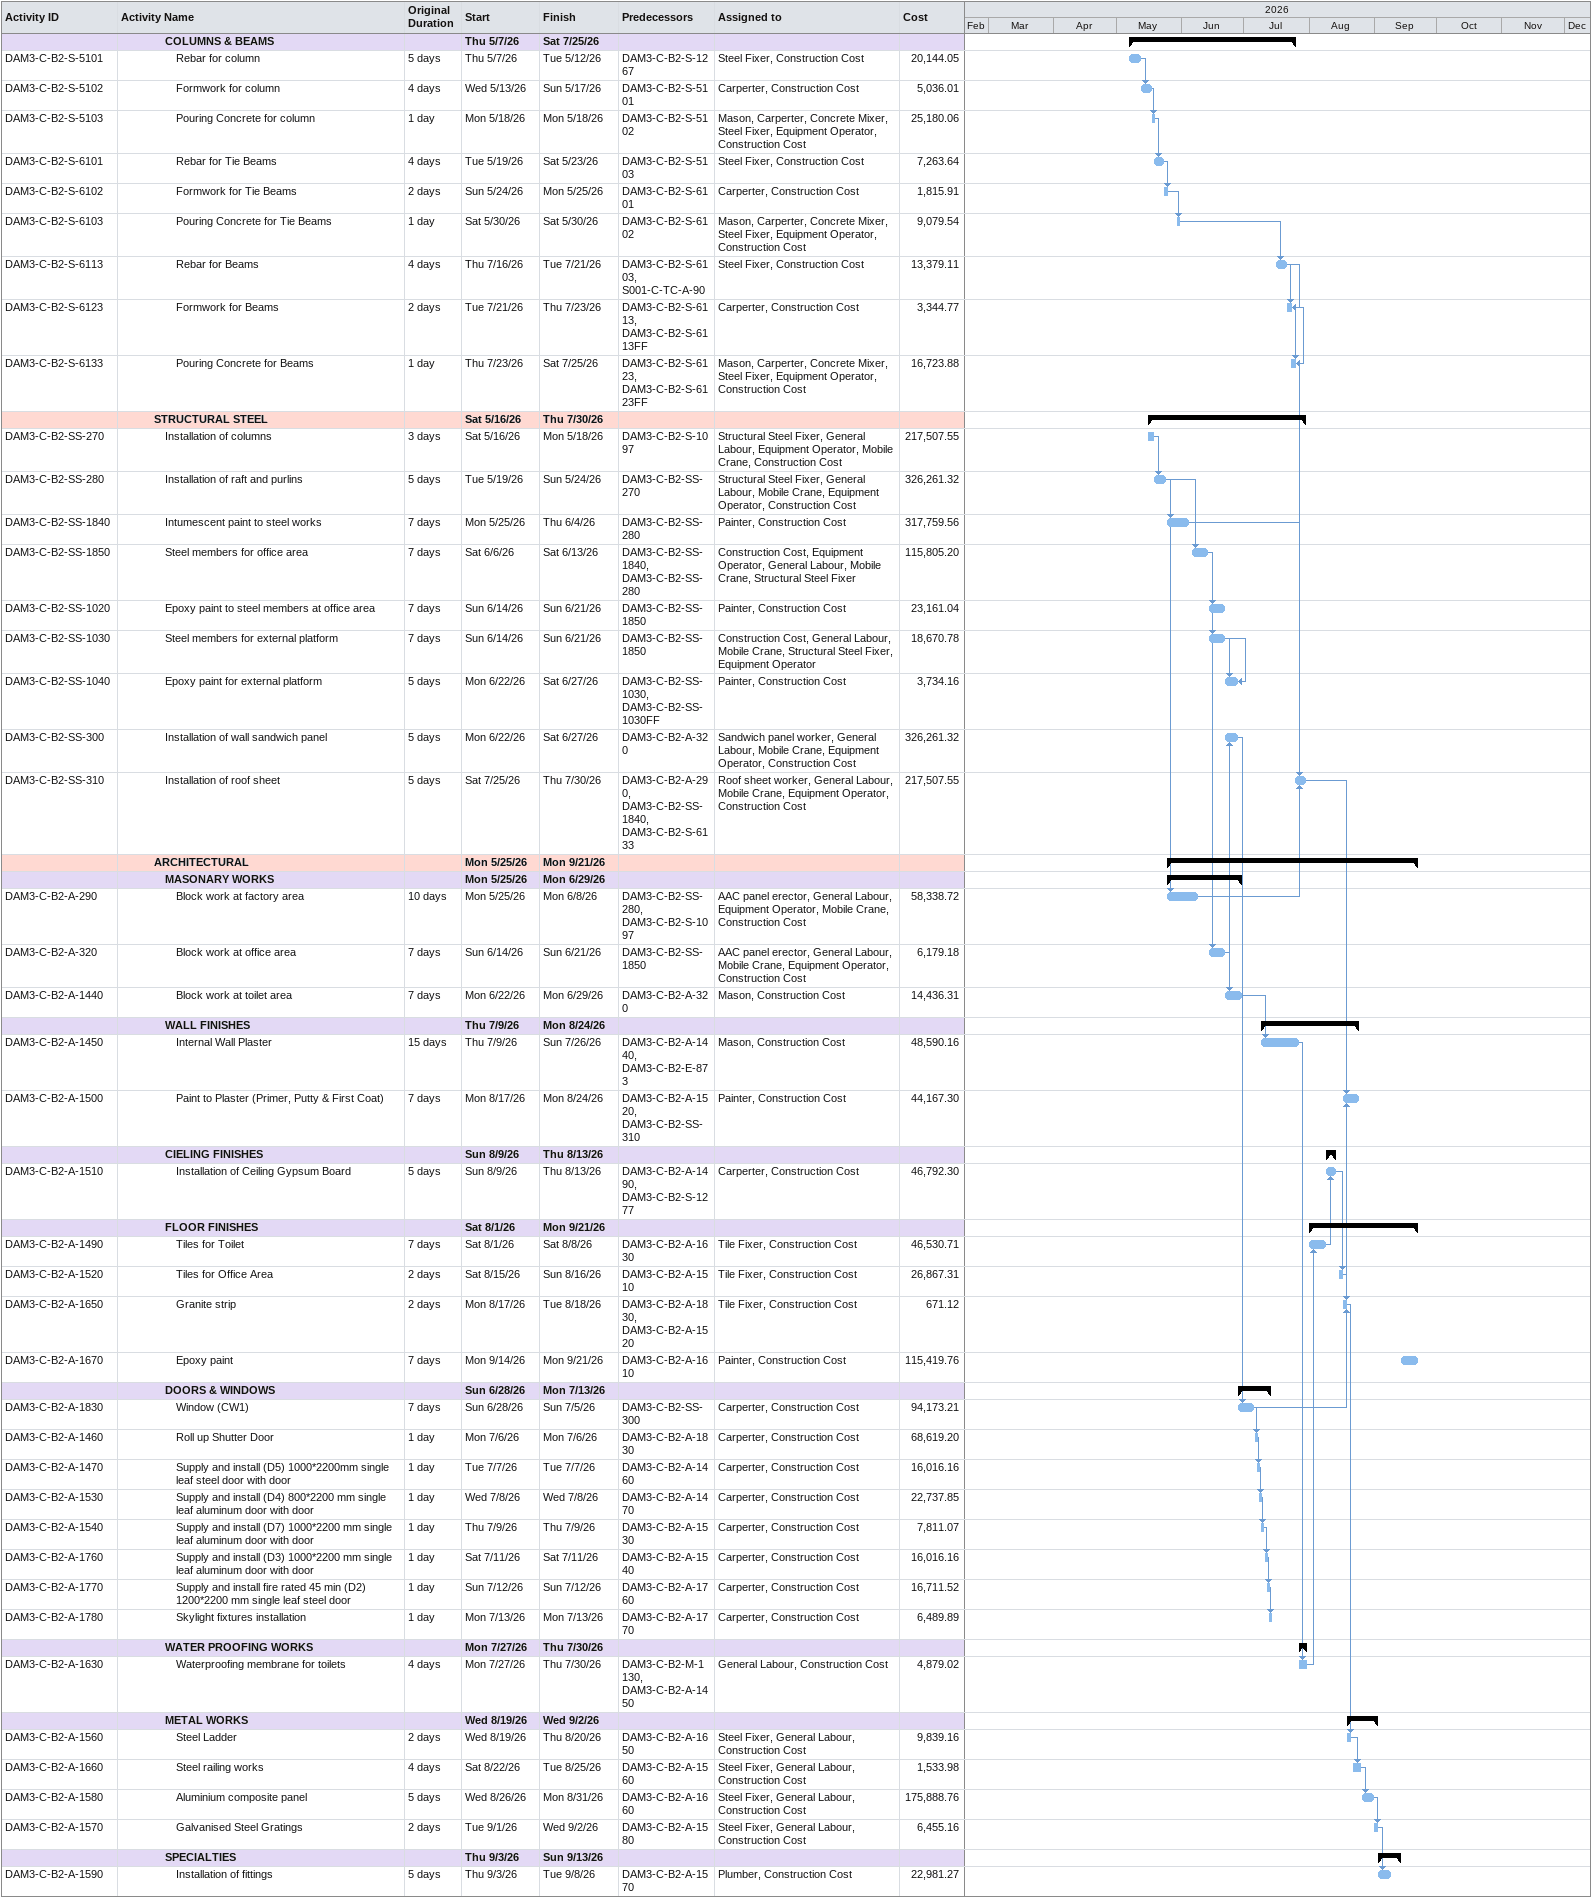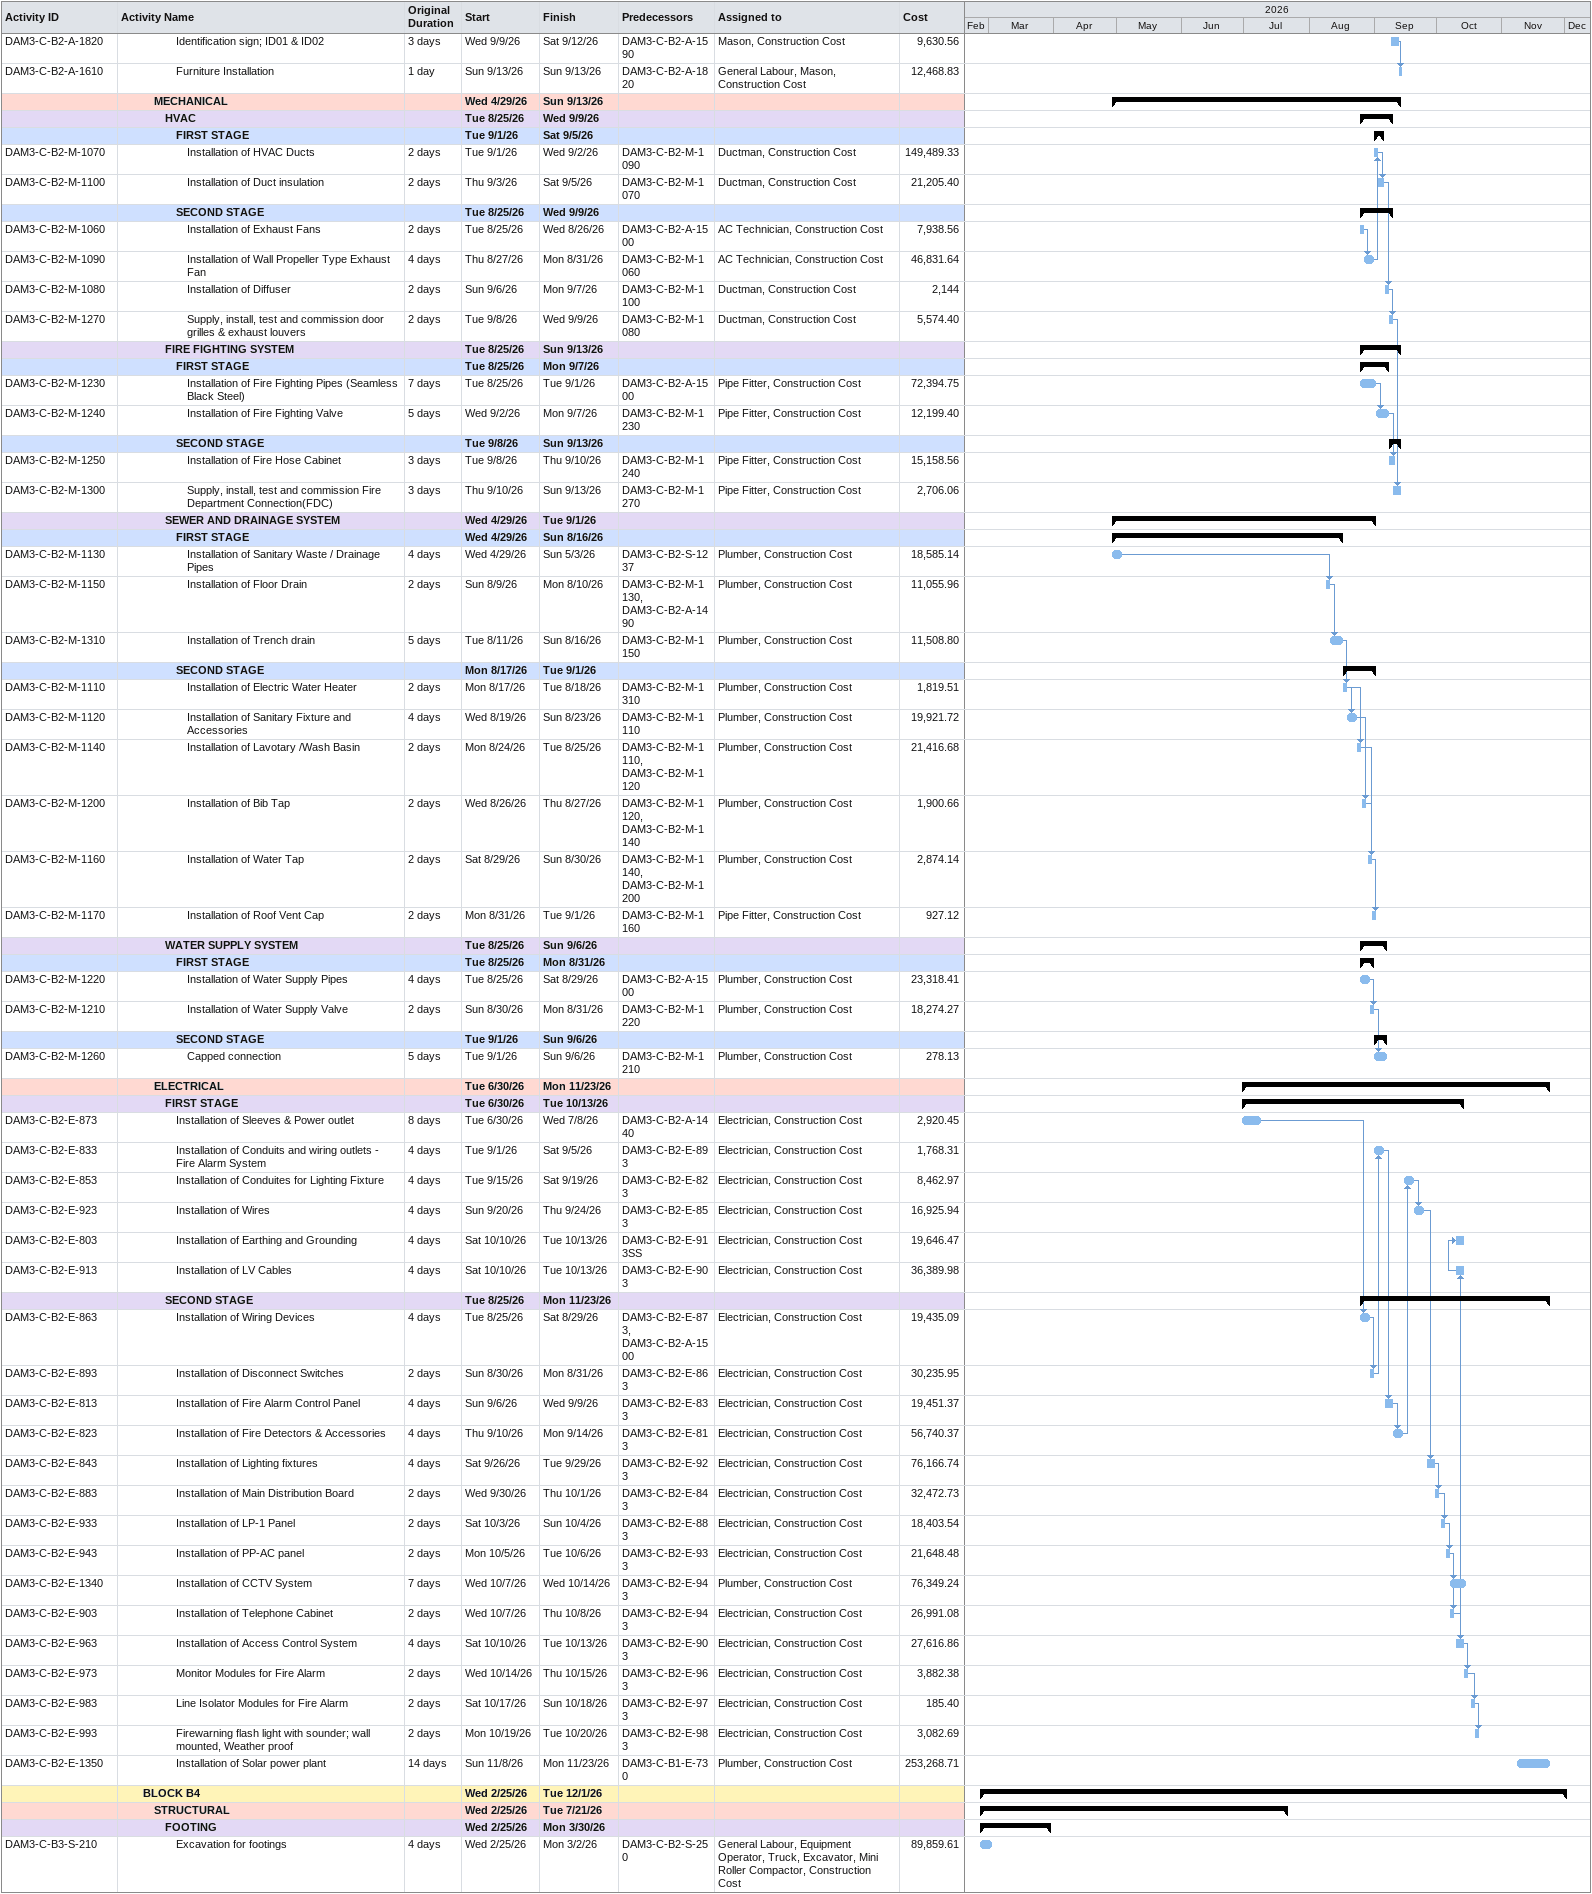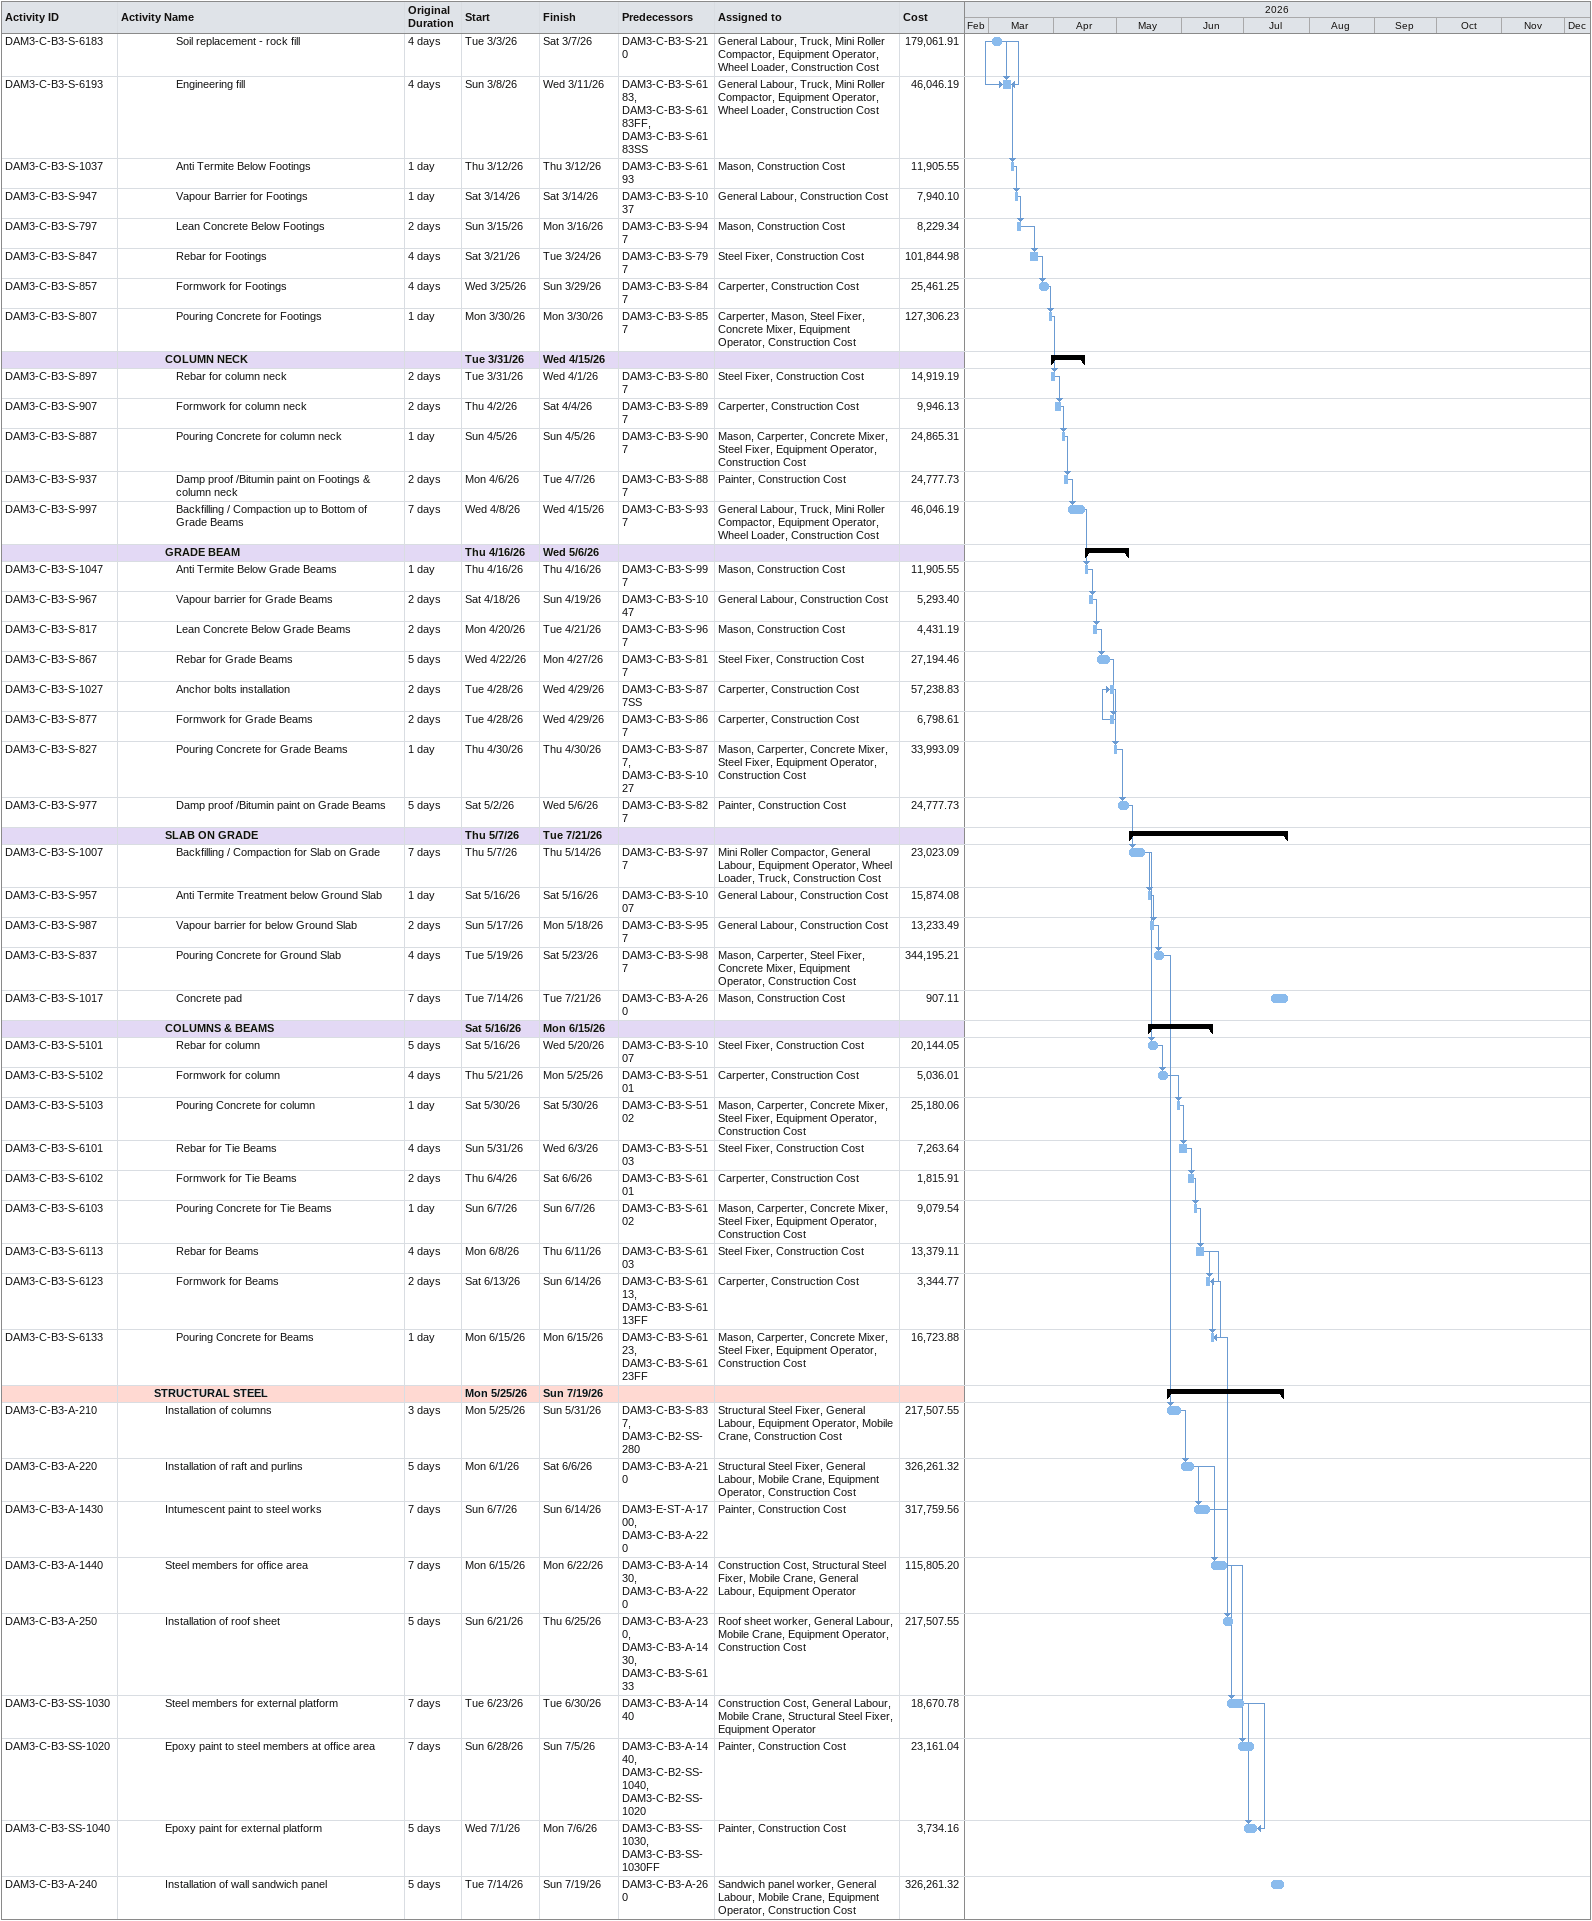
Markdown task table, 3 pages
| ID | Level | Task | Original duration | Start | Finish | Predecessors | Resources | Cost |
|---|---|---|---|---|---|---|---|---|
|  | 5 | **COLUMNS & BEAMS** |  | 2026-05-07 | 2026-07-25 |  |  |  |
| DAM3-C-B2-S-5101 | 6 | Rebar for column | 5d | 2026-05-07 | 2026-05-12 | DAM3-C-B2-S-1267 | Steel Fixer, Construction Cost | 20144.05 |
| DAM3-C-B2-S-5102 | 6 | Formwork for column | 4d | 2026-05-13 | 2026-05-17 | DAM3-C-B2-S-5101 | Carperter, Construction Cost | 5036.01 |
| DAM3-C-B2-S-5103 | 6 | Pouring Concrete for column | 1d | 2026-05-18 | 2026-05-18 | DAM3-C-B2-S-5102 | Mason, Carperter, Concrete Mixer, Steel Fixer, Equipment Operator, Construction Cost | 25180.06 |
| DAM3-C-B2-S-6101 | 6 | Rebar for Tie Beams | 4d | 2026-05-19 | 2026-05-23 | DAM3-C-B2-S-5103 | Steel Fixer, Construction Cost | 7263.64 |
| DAM3-C-B2-S-6102 | 6 | Formwork for Tie Beams | 2d | 2026-05-24 | 2026-05-25 | DAM3-C-B2-S-6101 | Carperter, Construction Cost | 1815.91 |
| DAM3-C-B2-S-6103 | 6 | Pouring Concrete for Tie Beams | 1d | 2026-05-30 | 2026-05-30 | DAM3-C-B2-S-6102 | Mason, Carperter, Concrete Mixer, Steel Fixer, Equipment Operator, Construction Cost | 9079.54 |
| DAM3-C-B2-S-6113 | 6 | Rebar for Beams | 4d | 2026-07-16 | 2026-07-21 | DAM3-C-B2-S-6103, S001-C-TC-A-90 | Steel Fixer, Construction Cost | 13379.11 |
| DAM3-C-B2-S-6123 | 6 | Formwork for Beams | 2d | 2026-07-21 | 2026-07-23 | DAM3-C-B2-S-6113, DAM3-C-B2-S-6113FF | Carperter, Construction Cost | 3344.77 |
| DAM3-C-B2-S-6133 | 6 | Pouring Concrete for Beams | 1d | 2026-07-23 | 2026-07-25 | DAM3-C-B2-S-6123, DAM3-C-B2-S-6123FF | Mason, Carperter, Concrete Mixer, Steel Fixer, Equipment Operator, Construction Cost | 16723.88 |
|  | 4 | **STRUCTURAL STEEL** |  | 2026-05-16 | 2026-07-30 |  |  |  |
| DAM3-C-B2-SS-270 | 5 | Installation of columns | 3d | 2026-05-16 | 2026-05-18 | DAM3-C-B2-S-1097 | Structural Steel Fixer, General Labour, Equipment Operator, Mobile Crane, Construction Cost | 217507.55 |
| DAM3-C-B2-SS-280 | 5 | Installation of raft and purlins | 5d | 2026-05-19 | 2026-05-24 | DAM3-C-B2-SS-270 | Structural Steel Fixer, General Labour, Mobile Crane, Equipment Operator, Construction Cost | 326261.32 |
| DAM3-C-B2-SS-1840 | 5 | Intumescent paint to steel works | 7d | 2026-05-25 | 2026-06-04 | DAM3-C-B2-SS-280 | Painter, Construction Cost | 317759.56 |
| DAM3-C-B2-SS-1850 | 5 | Steel members for office area | 7d | 2026-06-06 | 2026-06-13 | DAM3-C-B2-SS-1840, DAM3-C-B2-SS-280 | Construction Cost, Equipment Operator, General Labour, Mobile Crane, Structural Steel Fixer | 115805.20 |
| DAM3-C-B2-SS-1020 | 5 | Epoxy paint to steel members at office area | 7d | 2026-06-14 | 2026-06-21 | DAM3-C-B2-SS-1850 | Painter, Construction Cost | 23161.04 |
| DAM3-C-B2-SS-1030 | 5 | Steel members for external platform | 7d | 2026-06-14 | 2026-06-21 | DAM3-C-B2-SS-1850 | Construction Cost, General Labour, Mobile Crane, Structural Steel Fixer, Equipment Operator | 18670.78 |
| DAM3-C-B2-SS-1040 | 5 | Epoxy paint for external platform | 5d | 2026-06-22 | 2026-06-27 | DAM3-C-B2-SS-1030, DAM3-C-B2-SS-1030FF | Painter, Construction Cost | 3734.16 |
| DAM3-C-B2-SS-300 | 5 | Installation of wall sandwich panel | 5d | 2026-06-22 | 2026-06-27 | DAM3-C-B2-A-320 | Sandwich panel worker, General Labour, Mobile Crane, Equipment Operator, Construction Cost | 326261.32 |
| DAM3-C-B2-SS-310 | 5 | Installation of roof sheet | 5d | 2026-07-25 | 2026-07-30 | DAM3-C-B2-A-290, DAM3-C-B2-SS-1840, DAM3-C-B2-S-6133 | Roof sheet worker, General Labour, Mobile Crane, Equipment Operator, Construction Cost | 217507.55 |
|  | 4 | **ARCHITECTURAL** |  | 2026-05-25 | 2026-09-21 |  |  |  |
|  | 5 | **MASONARY WORKS** |  | 2026-05-25 | 2026-06-29 |  |  |  |
| DAM3-C-B2-A-290 | 6 | Block work at factory area | 10d | 2026-05-25 | 2026-06-08 | DAM3-C-B2-SS-280, DAM3-C-B2-S-1097 | AAC panel erector, General Labour, Equipment Operator, Mobile Crane, Construction Cost | 58338.72 |
| DAM3-C-B2-A-320 | 6 | Block work at office area | 7d | 2026-06-14 | 2026-06-21 | DAM3-C-B2-SS-1850 | AAC panel erector, General Labour, Mobile Crane, Equipment Operator, Construction Cost | 6179.18 |
| DAM3-C-B2-A-1440 | 6 | Block work at toilet area | 7d | 2026-06-22 | 2026-06-29 | DAM3-C-B2-A-320 | Mason, Construction Cost | 14436.31 |
|  | 5 | **WALL FINISHES** |  | 2026-07-09 | 2026-08-24 |  |  |  |
| DAM3-C-B2-A-1450 | 6 | Internal Wall Plaster | 15d | 2026-07-09 | 2026-07-26 | DAM3-C-B2-A-1440, DAM3-C-B2-E-873 | Mason, Construction Cost | 48590.16 |
| DAM3-C-B2-A-1500 | 6 | Paint to Plaster (Primer, Putty & First Coat) | 7d | 2026-08-17 | 2026-08-24 | DAM3-C-B2-A-1520, DAM3-C-B2-SS-310 | Painter, Construction Cost | 44167.30 |
|  | 5 | **CIELING FINISHES** |  | 2026-08-09 | 2026-08-13 |  |  |  |
| DAM3-C-B2-A-1510 | 6 | Installation of Ceiling Gypsum Board | 5d | 2026-08-09 | 2026-08-13 | DAM3-C-B2-A-1490, DAM3-C-B2-S-1277 | Carperter, Construction Cost | 46792.30 |
|  | 5 | **FLOOR FINISHES** |  | 2026-08-01 | 2026-09-21 |  |  |  |
| DAM3-C-B2-A-1490 | 6 | Tiles for Toilet | 7d | 2026-08-01 | 2026-08-08 | DAM3-C-B2-A-1630 | Tile Fixer, Construction Cost | 46530.71 |
| DAM3-C-B2-A-1520 | 6 | Tiles for Office Area | 2d | 2026-08-15 | 2026-08-16 | DAM3-C-B2-A-1510 | Tile Fixer, Construction Cost | 26867.31 |
| DAM3-C-B2-A-1650 | 6 | Granite strip | 2d | 2026-08-17 | 2026-08-18 | DAM3-C-B2-A-1830, DAM3-C-B2-A-1520 | Tile Fixer, Construction Cost | 671.12 |
| DAM3-C-B2-A-1670 | 6 | Epoxy paint | 7d | 2026-09-14 | 2026-09-21 | DAM3-C-B2-A-1610 | Painter, Construction Cost | 115419.76 |
|  | 5 | **DOORS & WINDOWS** |  | 2026-06-28 | 2026-07-13 |  |  |  |
| DAM3-C-B2-A-1830 | 6 | Window (CW1) | 7d | 2026-06-28 | 2026-07-05 | DAM3-C-B2-SS-300 | Carperter, Construction Cost | 94173.21 |
| DAM3-C-B2-A-1460 | 6 | Roll up Shutter Door | 1d | 2026-07-06 | 2026-07-06 | DAM3-C-B2-A-1830 | Carperter, Construction Cost | 68619.20 |
| DAM3-C-B2-A-1470 | 6 | Supply and install (D5) 1000*2200mm single leaf steel door with door | 1d | 2026-07-07 | 2026-07-07 | DAM3-C-B2-A-1460 | Carperter, Construction Cost | 16016.16 |
| DAM3-C-B2-A-1530 | 6 | Supply and install (D4) 800*2200 mm single leaf aluminum door with door | 1d | 2026-07-08 | 2026-07-08 | DAM3-C-B2-A-1470 | Carperter, Construction Cost | 22737.85 |
| DAM3-C-B2-A-1540 | 6 | Supply and install (D7) 1000*2200 mm single leaf aluminum door with door | 1d | 2026-07-09 | 2026-07-09 | DAM3-C-B2-A-1530 | Carperter, Construction Cost | 7811.07 |
| DAM3-C-B2-A-1760 | 6 | Supply and install (D3) 1000*2200 mm single leaf aluminum door with door | 1d | 2026-07-11 | 2026-07-11 | DAM3-C-B2-A-1540 | Carperter, Construction Cost | 16016.16 |
| DAM3-C-B2-A-1770 | 6 | Supply and install fire rated 45 min (D2) 1200*2200 mm single leaf steel door | 1d | 2026-07-12 | 2026-07-12 | DAM3-C-B2-A-1760 | Carperter, Construction Cost | 16711.52 |
| DAM3-C-B2-A-1780 | 6 | Skylight fixtures installation | 1d | 2026-07-13 | 2026-07-13 | DAM3-C-B2-A-1770 | Carperter, Construction Cost | 6489.89 |
|  | 5 | **WATER PROOFING WORKS** |  | 2026-07-27 | 2026-07-30 |  |  |  |
| DAM3-C-B2-A-1630 | 6 | Waterproofing membrane for toilets | 4d | 2026-07-27 | 2026-07-30 | DAM3-C-B2-M-1130, DAM3-C-B2-A-1450 | General Labour, Construction Cost | 4879.02 |
|  | 5 | **METAL WORKS** |  | 2026-08-19 | 2026-09-02 |  |  |  |
| DAM3-C-B2-A-1560 | 6 | Steel Ladder | 2d | 2026-08-19 | 2026-08-20 | DAM3-C-B2-A-1650 | Steel Fixer, General Labour, Construction Cost | 9839.16 |
| DAM3-C-B2-A-1660 | 6 | Steel railing works | 4d | 2026-08-22 | 2026-08-25 | DAM3-C-B2-A-1560 | Steel Fixer, General Labour, Construction Cost | 1533.98 |
| DAM3-C-B2-A-1580 | 6 | Aluminium composite panel | 5d | 2026-08-26 | 2026-08-31 | DAM3-C-B2-A-1660 | Steel Fixer, General Labour, Construction Cost | 175888.76 |
| DAM3-C-B2-A-1570 | 6 | Galvanised Steel Gratings | 2d | 2026-09-01 | 2026-09-02 | DAM3-C-B2-A-1580 | Steel Fixer, General Labour, Construction Cost | 6455.16 |
|  | 5 | **SPECIALTIES** |  | 2026-09-03 | 2026-09-13 |  |  |  |
| DAM3-C-B2-A-1590 | 6 | Installation of fittings | 5d | 2026-09-03 | 2026-09-08 | DAM3-C-B2-A-1570 | Plumber, Construction Cost | 22981.27 |
| DAM3-C-B2-A-1820 | 6 | Identification sign; ID01 & ID02 | 3d | 2026-09-09 | 2026-09-12 | DAM3-C-B2-A-1590 | Mason, Construction Cost | 9630.56 |
| DAM3-C-B2-A-1610 | 6 | Furniture Installation | 1d | 2026-09-13 | 2026-09-13 | DAM3-C-B2-A-1820 | General Labour, Mason, Construction Cost | 12468.83 |
|  | 4 | **MECHANICAL** |  | 2026-04-29 | 2026-09-13 |  |  |  |
|  | 5 | **HVAC** |  | 2026-08-25 | 2026-09-09 |  |  |  |
|  | 6 | **FIRST STAGE** |  | 2026-09-01 | 2026-09-05 |  |  |  |
| DAM3-C-B2-M-1070 | 7 | Installation of HVAC Ducts | 2d | 2026-09-01 | 2026-09-02 | DAM3-C-B2-M-1090 | Ductman, Construction Cost | 149489.33 |
| DAM3-C-B2-M-1100 | 7 | Installation of Duct insulation | 2d | 2026-09-03 | 2026-09-05 | DAM3-C-B2-M-1070 | Ductman, Construction Cost | 21205.40 |
|  | 6 | **SECOND STAGE** |  | 2026-08-25 | 2026-09-09 |  |  |  |
| DAM3-C-B2-M-1060 | 7 | Installation of Exhaust Fans | 2d | 2026-08-25 | 2026-08-26 | DAM3-C-B2-A-1500 | AC Technician, Construction Cost | 7938.56 |
| DAM3-C-B2-M-1090 | 7 | Installation of Wall Propeller Type Exhaust Fan | 4d | 2026-08-27 | 2026-08-31 | DAM3-C-B2-M-1060 | AC Technician, Construction Cost | 46831.64 |
| DAM3-C-B2-M-1080 | 7 | Installation of Diffuser | 2d | 2026-09-06 | 2026-09-07 | DAM3-C-B2-M-1100 | Ductman, Construction Cost | 2144 |
| DAM3-C-B2-M-1270 | 7 | Supply, install, test and commission door grilles & exhaust louvers | 2d | 2026-09-08 | 2026-09-09 | DAM3-C-B2-M-1080 | Ductman, Construction Cost | 5574.40 |
|  | 5 | **FIRE FIGHTING SYSTEM** |  | 2026-08-25 | 2026-09-13 |  |  |  |
|  | 6 | **FIRST STAGE** |  | 2026-08-25 | 2026-09-07 |  |  |  |
| DAM3-C-B2-M-1230 | 7 | Installation of Fire Fighting Pipes (Seamless Black Steel) | 7d | 2026-08-25 | 2026-09-01 | DAM3-C-B2-A-1500 | Pipe Fitter, Construction Cost | 72394.75 |
| DAM3-C-B2-M-1240 | 7 | Installation of Fire Fighting Valve | 5d | 2026-09-02 | 2026-09-07 | DAM3-C-B2-M-1230 | Pipe Fitter, Construction Cost | 12199.40 |
|  | 6 | **SECOND STAGE** |  | 2026-09-08 | 2026-09-13 |  |  |  |
| DAM3-C-B2-M-1250 | 7 | Installation of Fire Hose Cabinet | 3d | 2026-09-08 | 2026-09-10 | DAM3-C-B2-M-1240 | Pipe Fitter, Construction Cost | 15158.56 |
| DAM3-C-B2-M-1300 | 7 | Supply, install, test and commission Fire Department Connection(FDC) | 3d | 2026-09-10 | 2026-09-13 | DAM3-C-B2-M-1270 | Pipe Fitter, Construction Cost | 2706.06 |
|  | 5 | **SEWER AND DRAINAGE SYSTEM** |  | 2026-04-29 | 2026-09-01 |  |  |  |
|  | 6 | **FIRST STAGE** |  | 2026-04-29 | 2026-08-16 |  |  |  |
| DAM3-C-B2-M-1130 | 7 | Installation of Sanitary Waste / Drainage Pipes | 4d | 2026-04-29 | 2026-05-03 | DAM3-C-B2-S-1237 | Plumber, Construction Cost | 18585.14 |
| DAM3-C-B2-M-1150 | 7 | Installation of Floor Drain | 2d | 2026-08-09 | 2026-08-10 | DAM3-C-B2-M-1130, DAM3-C-B2-A-1490 | Plumber, Construction Cost | 11055.96 |
| DAM3-C-B2-M-1310 | 7 | Installation of Trench drain | 5d | 2026-08-11 | 2026-08-16 | DAM3-C-B2-M-1150 | Plumber, Construction Cost | 11508.80 |
|  | 6 | **SECOND STAGE** |  | 2026-08-17 | 2026-09-01 |  |  |  |
| DAM3-C-B2-M-1110 | 7 | Installation of Electric Water Heater | 2d | 2026-08-17 | 2026-08-18 | DAM3-C-B2-M-1310 | Plumber, Construction Cost | 1819.51 |
| DAM3-C-B2-M-1120 | 7 | Installation of Sanitary Fixture and Accessories | 4d | 2026-08-19 | 2026-08-23 | DAM3-C-B2-M-1110 | Plumber, Construction Cost | 19921.72 |
| DAM3-C-B2-M-1140 | 7 | Installation of Lavotary /Wash Basin | 2d | 2026-08-24 | 2026-08-25 | DAM3-C-B2-M-1110, DAM3-C-B2-M-1120 | Plumber, Construction Cost | 21416.68 |
| DAM3-C-B2-M-1200 | 7 | Installation of Bib Tap | 2d | 2026-08-26 | 2026-08-27 | DAM3-C-B2-M-1120, DAM3-C-B2-M-1140 | Plumber, Construction Cost | 1900.66 |
| DAM3-C-B2-M-1160 | 7 | Installation of Water Tap | 2d | 2026-08-29 | 2026-08-30 | DAM3-C-B2-M-1140, DAM3-C-B2-M-1200 | Plumber, Construction Cost | 2874.14 |
| DAM3-C-B2-M-1170 | 7 | Installation of Roof Vent Cap | 2d | 2026-08-31 | 2026-09-01 | DAM3-C-B2-M-1160 | Pipe Fitter, Construction Cost | 927.12 |
|  | 5 | **WATER SUPPLY SYSTEM** |  | 2026-08-25 | 2026-09-06 |  |  |  |
|  | 6 | **FIRST STAGE** |  | 2026-08-25 | 2026-08-31 |  |  |  |
| DAM3-C-B2-M-1220 | 7 | Installation of Water Supply Pipes | 4d | 2026-08-25 | 2026-08-29 | DAM3-C-B2-A-1500 | Plumber, Construction Cost | 23318.41 |
| DAM3-C-B2-M-1210 | 7 | Installation of Water Supply Valve | 2d | 2026-08-30 | 2026-08-31 | DAM3-C-B2-M-1220 | Plumber, Construction Cost | 18274.27 |
|  | 6 | **SECOND STAGE** |  | 2026-09-01 | 2026-09-06 |  |  |  |
| DAM3-C-B2-M-1260 | 7 | Capped connection | 5d | 2026-09-01 | 2026-09-06 | DAM3-C-B2-M-1210 | Plumber, Construction Cost | 278.13 |
|  | 4 | **ELECTRICAL** |  | 2026-06-30 | 2026-11-23 |  |  |  |
|  | 5 | **FIRST STAGE** |  | 2026-06-30 | 2026-10-13 |  |  |  |
| DAM3-C-B2-E-873 | 6 | Installation of Sleeves & Power outlet | 8d | 2026-06-30 | 2026-07-08 | DAM3-C-B2-A-1440 | Electrician, Construction Cost | 2920.45 |
| DAM3-C-B2-E-833 | 6 | Installation of Conduits and wiring outlets - Fire Alarm System | 4d | 2026-09-01 | 2026-09-05 | DAM3-C-B2-E-893 | Electrician, Construction Cost | 1768.31 |
| DAM3-C-B2-E-853 | 6 | Installation of Conduites for Lighting Fixture | 4d | 2026-09-15 | 2026-09-19 | DAM3-C-B2-E-823 | Electrician, Construction Cost | 8462.97 |
| DAM3-C-B2-E-923 | 6 | Installation of Wires | 4d | 2026-09-20 | 2026-09-24 | DAM3-C-B2-E-853 | Electrician, Construction Cost | 16925.94 |
| DAM3-C-B2-E-803 | 6 | Installation of Earthing and Grounding | 4d | 2026-10-10 | 2026-10-13 | DAM3-C-B2-E-913SS | Electrician, Construction Cost | 19646.47 |
| DAM3-C-B2-E-913 | 6 | Installation of LV Cables | 4d | 2026-10-10 | 2026-10-13 | DAM3-C-B2-E-903 | Electrician, Construction Cost | 36389.98 |
|  | 5 | **SECOND STAGE** |  | 2026-08-25 | 2026-11-23 |  |  |  |
| DAM3-C-B2-E-863 | 6 | Installation of Wiring Devices | 4d | 2026-08-25 | 2026-08-29 | DAM3-C-B2-E-873, DAM3-C-B2-A-1500 | Electrician, Construction Cost | 19435.09 |
| DAM3-C-B2-E-893 | 6 | Installation of Disconnect Switches | 2d | 2026-08-30 | 2026-08-31 | DAM3-C-B2-E-863 | Electrician, Construction Cost | 30235.95 |
| DAM3-C-B2-E-813 | 6 | Installation of Fire Alarm Control Panel | 4d | 2026-09-06 | 2026-09-09 | DAM3-C-B2-E-833 | Electrician, Construction Cost | 19451.37 |
| DAM3-C-B2-E-823 | 6 | Installation of Fire Detectors & Accessories | 4d | 2026-09-10 | 2026-09-14 | DAM3-C-B2-E-813 | Electrician, Construction Cost | 56740.37 |
| DAM3-C-B2-E-843 | 6 | Installation of Lighting fixtures | 4d | 2026-09-26 | 2026-09-29 | DAM3-C-B2-E-923 | Electrician, Construction Cost | 76166.74 |
| DAM3-C-B2-E-883 | 6 | Installation of Main Distribution Board | 2d | 2026-09-30 | 2026-10-01 | DAM3-C-B2-E-843 | Electrician, Construction Cost | 32472.73 |
| DAM3-C-B2-E-933 | 6 | Installation of LP-1 Panel | 2d | 2026-10-03 | 2026-10-04 | DAM3-C-B2-E-883 | Electrician, Construction Cost | 18403.54 |
| DAM3-C-B2-E-943 | 6 | Installation of PP-AC panel | 2d | 2026-10-05 | 2026-10-06 | DAM3-C-B2-E-933 | Electrician, Construction Cost | 21648.48 |
| DAM3-C-B2-E-1340 | 6 | Installation of CCTV System | 7d | 2026-10-07 | 2026-10-14 | DAM3-C-B2-E-943 | Plumber, Construction Cost | 76349.24 |
| DAM3-C-B2-E-903 | 6 | Installation of Telephone Cabinet | 2d | 2026-10-07 | 2026-10-08 | DAM3-C-B2-E-943 | Electrician, Construction Cost | 26991.08 |
| DAM3-C-B2-E-963 | 6 | Installation of Access Control System | 4d | 2026-10-10 | 2026-10-13 | DAM3-C-B2-E-903 | Electrician, Construction Cost | 27616.86 |
| DAM3-C-B2-E-973 | 6 | Monitor Modules for Fire Alarm | 2d | 2026-10-14 | 2026-10-15 | DAM3-C-B2-E-963 | Electrician, Construction Cost | 3882.38 |
| DAM3-C-B2-E-983 | 6 | Line Isolator Modules for Fire Alarm | 2d | 2026-10-17 | 2026-10-18 | DAM3-C-B2-E-973 | Electrician, Construction Cost | 185.40 |
| DAM3-C-B2-E-993 | 6 | Firewarning flash light with sounder; wall mounted, Weather proof | 2d | 2026-10-19 | 2026-10-20 | DAM3-C-B2-E-983 | Electrician, Construction Cost | 3082.69 |
| DAM3-C-B2-E-1350 | 6 | Installation of Solar power plant | 14d | 2026-11-08 | 2026-11-23 | DAM3-C-B1-E-730 | Plumber, Construction Cost | 253268.71 |
|  | 3 | **BLOCK B4** |  | 2026-02-25 | 2026-12-01 |  |  |  |
|  | 4 | **STRUCTURAL** |  | 2026-02-25 | 2026-07-21 |  |  |  |
|  | 5 | **FOOTING** |  | 2026-02-25 | 2026-03-30 |  |  |  |
| DAM3-C-B3-S-210 | 6 | Excavation for footings | 4d | 2026-02-25 | 2026-03-02 | DAM3-C-B2-S-250 | General Labour, Equipment Operator, Truck, Excavator, Mini Roller Compactor, Construction Cost | 89859.61 |
| DAM3-C-B3-S-6183 | 6 | Soil replacement - rock fill | 4d | 2026-03-03 | 2026-03-07 | DAM3-C-B3-S-210 | General Labour, Truck, Mini Roller Compactor, Equipment Operator, Wheel Loader, Construction Cost | 179061.91 |
| DAM3-C-B3-S-6193 | 6 | Engineering fill | 4d | 2026-03-08 | 2026-03-11 | DAM3-C-B3-S-6183, DAM3-C-B3-S-6183FF, DAM3-C-B3-S-6183SS | General Labour, Truck, Mini Roller Compactor, Equipment Operator, Wheel Loader, Construction Cost | 46046.19 |
| DAM3-C-B3-S-1037 | 6 | Anti Termite Below Footings | 1d | 2026-03-12 | 2026-03-12 | DAM3-C-B3-S-6193 | Mason, Construction Cost | 11905.55 |
| DAM3-C-B3-S-947 | 6 | Vapour Barrier for Footings | 1d | 2026-03-14 | 2026-03-14 | DAM3-C-B3-S-1037 | General Labour, Construction Cost | 7940.10 |
| DAM3-C-B3-S-797 | 6 | Lean Concrete Below Footings | 2d | 2026-03-15 | 2026-03-16 | DAM3-C-B3-S-947 | Mason, Construction Cost | 8229.34 |
| DAM3-C-B3-S-847 | 6 | Rebar for Footings | 4d | 2026-03-21 | 2026-03-24 | DAM3-C-B3-S-797 | Steel Fixer, Construction Cost | 101844.98 |
| DAM3-C-B3-S-857 | 6 | Formwork for Footings | 4d | 2026-03-25 | 2026-03-29 | DAM3-C-B3-S-847 | Carperter, Construction Cost | 25461.25 |
| DAM3-C-B3-S-807 | 6 | Pouring Concrete for Footings | 1d | 2026-03-30 | 2026-03-30 | DAM3-C-B3-S-857 | Carperter, Mason, Steel Fixer, Concrete Mixer, Equipment Operator, Construction Cost | 127306.23 |
|  | 5 | **COLUMN NECK** |  | 2026-03-31 | 2026-04-15 |  |  |  |
| DAM3-C-B3-S-897 | 6 | Rebar for column neck | 2d | 2026-03-31 | 2026-04-01 | DAM3-C-B3-S-807 | Steel Fixer, Construction Cost | 14919.19 |
| DAM3-C-B3-S-907 | 6 | Formwork for column neck | 2d | 2026-04-02 | 2026-04-04 | DAM3-C-B3-S-897 | Carperter, Construction Cost | 9946.13 |
| DAM3-C-B3-S-887 | 6 | Pouring Concrete for column neck | 1d | 2026-04-05 | 2026-04-05 | DAM3-C-B3-S-907 | Mason, Carperter, Concrete Mixer, Steel Fixer, Equipment Operator, Construction Cost | 24865.31 |
| DAM3-C-B3-S-937 | 6 | Damp proof /Bitumin paint on Footings & column neck | 2d | 2026-04-06 | 2026-04-07 | DAM3-C-B3-S-887 | Painter, Construction Cost | 24777.73 |
| DAM3-C-B3-S-997 | 6 | Backfilling / Compaction up to Bottom of Grade Beams | 7d | 2026-04-08 | 2026-04-15 | DAM3-C-B3-S-937 | General Labour, Truck, Mini Roller Compactor, Equipment Operator, Wheel Loader, Construction Cost | 46046.19 |
|  | 5 | **GRADE BEAM** |  | 2026-04-16 | 2026-05-06 |  |  |  |
| DAM3-C-B3-S-1047 | 6 | Anti Termite Below Grade Beams | 1d | 2026-04-16 | 2026-04-16 | DAM3-C-B3-S-997 | Mason, Construction Cost | 11905.55 |
| DAM3-C-B3-S-967 | 6 | Vapour barrier for Grade Beams | 2d | 2026-04-18 | 2026-04-19 | DAM3-C-B3-S-1047 | General Labour, Construction Cost | 5293.40 |
| DAM3-C-B3-S-817 | 6 | Lean Concrete Below Grade Beams | 2d | 2026-04-20 | 2026-04-21 | DAM3-C-B3-S-967 | Mason, Construction Cost | 4431.19 |
| DAM3-C-B3-S-867 | 6 | Rebar for Grade Beams | 5d | 2026-04-22 | 2026-04-27 | DAM3-C-B3-S-817 | Steel Fixer, Construction Cost | 27194.46 |
| DAM3-C-B3-S-1027 | 6 | Anchor bolts installation | 2d | 2026-04-28 | 2026-04-29 | DAM3-C-B3-S-877SS | Carperter, Construction Cost | 57238.83 |
| DAM3-C-B3-S-877 | 6 | Formwork for Grade Beams | 2d | 2026-04-28 | 2026-04-29 | DAM3-C-B3-S-867 | Carperter, Construction Cost | 6798.61 |
| DAM3-C-B3-S-827 | 6 | Pouring Concrete for Grade Beams | 1d | 2026-04-30 | 2026-04-30 | DAM3-C-B3-S-877, DAM3-C-B3-S-1027 | Mason, Carperter, Concrete Mixer, Steel Fixer, Equipment Operator, Construction Cost | 33993.09 |
| DAM3-C-B3-S-977 | 6 | Damp proof /Bitumin paint on Grade Beams | 5d | 2026-05-02 | 2026-05-06 | DAM3-C-B3-S-827 | Painter, Construction Cost | 24777.73 |
|  | 5 | **SLAB ON GRADE** |  | 2026-05-07 | 2026-07-21 |  |  |  |
| DAM3-C-B3-S-1007 | 6 | Backfilling / Compaction for Slab on Grade | 7d | 2026-05-07 | 2026-05-14 | DAM3-C-B3-S-977 | Mini Roller Compactor, General Labour, Equipment Operator, Wheel Loader, Truck, Construction Cost | 23023.09 |
| DAM3-C-B3-S-957 | 6 | Anti Termite Treatment below Ground Slab | 1d | 2026-05-16 | 2026-05-16 | DAM3-C-B3-S-1007 | General Labour, Construction Cost | 15874.08 |
| DAM3-C-B3-S-987 | 6 | Vapour barrier for below Ground Slab | 2d | 2026-05-17 | 2026-05-18 | DAM3-C-B3-S-957 | General Labour, Construction Cost | 13233.49 |
| DAM3-C-B3-S-837 | 6 | Pouring Concrete for Ground Slab | 4d | 2026-05-19 | 2026-05-23 | DAM3-C-B3-S-987 | Mason, Carperter, Steel Fixer, Concrete Mixer, Equipment Operator, Construction Cost | 344195.21 |
| DAM3-C-B3-S-1017 | 6 | Concrete pad | 7d | 2026-07-14 | 2026-07-21 | DAM3-C-B3-A-260 | Mason, Construction Cost | 907.11 |
|  | 5 | **COLUMNS & BEAMS** |  | 2026-05-16 | 2026-06-15 |  |  |  |
| DAM3-C-B3-S-5101 | 6 | Rebar for column | 5d | 2026-05-16 | 2026-05-20 | DAM3-C-B3-S-1007 | Steel Fixer, Construction Cost | 20144.05 |
| DAM3-C-B3-S-5102 | 6 | Formwork for column | 4d | 2026-05-21 | 2026-05-25 | DAM3-C-B3-S-5101 | Carperter, Construction Cost | 5036.01 |
| DAM3-C-B3-S-5103 | 6 | Pouring Concrete for column | 1d | 2026-05-30 | 2026-05-30 | DAM3-C-B3-S-5102 | Mason, Carperter, Concrete Mixer, Steel Fixer, Equipment Operator, Construction Cost | 25180.06 |
| DAM3-C-B3-S-6101 | 6 | Rebar for Tie Beams | 4d | 2026-05-31 | 2026-06-03 | DAM3-C-B3-S-5103 | Steel Fixer, Construction Cost | 7263.64 |
| DAM3-C-B3-S-6102 | 6 | Formwork for Tie Beams | 2d | 2026-06-04 | 2026-06-06 | DAM3-C-B3-S-6101 | Carperter, Construction Cost | 1815.91 |
| DAM3-C-B3-S-6103 | 6 | Pouring Concrete for Tie Beams | 1d | 2026-06-07 | 2026-06-07 | DAM3-C-B3-S-6102 | Mason, Carperter, Concrete Mixer, Steel Fixer, Equipment Operator, Construction Cost | 9079.54 |
| DAM3-C-B3-S-6113 | 6 | Rebar for Beams | 4d | 2026-06-08 | 2026-06-11 | DAM3-C-B3-S-6103 | Steel Fixer, Construction Cost | 13379.11 |
| DAM3-C-B3-S-6123 | 6 | Formwork for Beams | 2d | 2026-06-13 | 2026-06-14 | DAM3-C-B3-S-6113, DAM3-C-B3-S-6113FF | Carperter, Construction Cost | 3344.77 |
| DAM3-C-B3-S-6133 | 6 | Pouring Concrete for Beams | 1d | 2026-06-15 | 2026-06-15 | DAM3-C-B3-S-6123, DAM3-C-B3-S-6123FF | Mason, Carperter, Concrete Mixer, Steel Fixer, Equipment Operator, Construction Cost | 16723.88 |
|  | 4 | **STRUCTURAL STEEL** |  | 2026-05-25 | 2026-07-19 |  |  |  |
| DAM3-C-B3-A-210 | 5 | Installation of columns | 3d | 2026-05-25 | 2026-05-31 | DAM3-C-B3-S-837, DAM3-C-B2-SS-280 | Structural Steel Fixer, General Labour, Equipment Operator, Mobile Crane, Construction Cost | 217507.55 |
| DAM3-C-B3-A-220 | 5 | Installation of raft and purlins | 5d | 2026-06-01 | 2026-06-06 | DAM3-C-B3-A-210 | Structural Steel Fixer, General Labour, Mobile Crane, Equipment Operator, Construction Cost | 326261.32 |
| DAM3-C-B3-A-1430 | 5 | Intumescent paint to steel works | 7d | 2026-06-07 | 2026-06-14 | DAM3-E-ST-A-1700, DAM3-C-B3-A-220 | Painter, Construction Cost | 317759.56 |
| DAM3-C-B3-A-1440 | 5 | Steel members for office area | 7d | 2026-06-15 | 2026-06-22 | DAM3-C-B3-A-1430, DAM3-C-B3-A-220 | Construction Cost, Structural Steel Fixer, Mobile Crane, General Labour, Equipment Operator | 115805.20 |
| DAM3-C-B3-A-250 | 5 | Installation of roof sheet | 5d | 2026-06-21 | 2026-06-25 | DAM3-C-B3-A-230, DAM3-C-B3-A-1430, DAM3-C-B3-S-6133 | Roof sheet worker, General Labour, Mobile Crane, Equipment Operator, Construction Cost | 217507.55 |
| DAM3-C-B3-SS-1030 | 5 | Steel members for external platform | 7d | 2026-06-23 | 2026-06-30 | DAM3-C-B3-A-1440 | Construction Cost, General Labour, Mobile Crane, Structural Steel Fixer, Equipment Operator | 18670.78 |
| DAM3-C-B3-SS-1020 | 5 | Epoxy paint to steel members at office area | 7d | 2026-06-28 | 2026-07-05 | DAM3-C-B3-A-1440, DAM3-C-B2-SS-1040, DAM3-C-B2-SS-1020 | Painter, Construction Cost | 23161.04 |
| DAM3-C-B3-SS-1040 | 5 | Epoxy paint for external platform | 5d | 2026-07-01 | 2026-07-06 | DAM3-C-B3-SS-1030, DAM3-C-B3-SS-1030FF | Painter, Construction Cost | 3734.16 |
| DAM3-C-B3-A-240 | 5 | Installation of wall sandwich panel | 5d | 2026-07-14 | 2026-07-19 | DAM3-C-B3-A-260 | Sandwich panel worker, General Labour, Mobile Crane, Equipment Operator, Construction Cost | 326261.32 |
